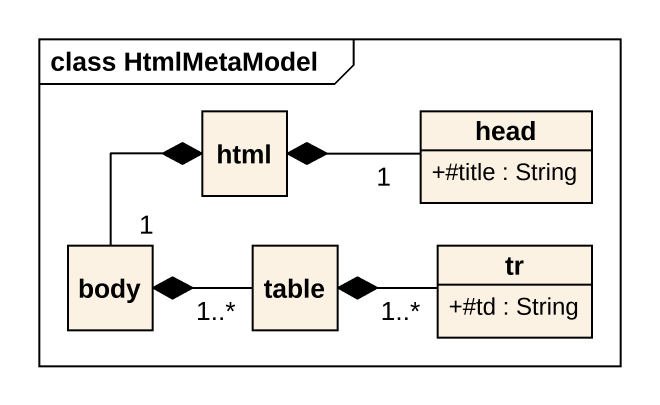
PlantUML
@startuml
mainframe class HtmlMetaModel
hide circle
hide empty members
skinparam classAttributeIconSize 0
class html
class head {
  +#title : String
}
class body
class table
class tr {
  +#td : String
}
html *-right- "1" head
html *-- "1" body
body *-right- "1..*" table
table *-right- "1..*" tr
@enduml
